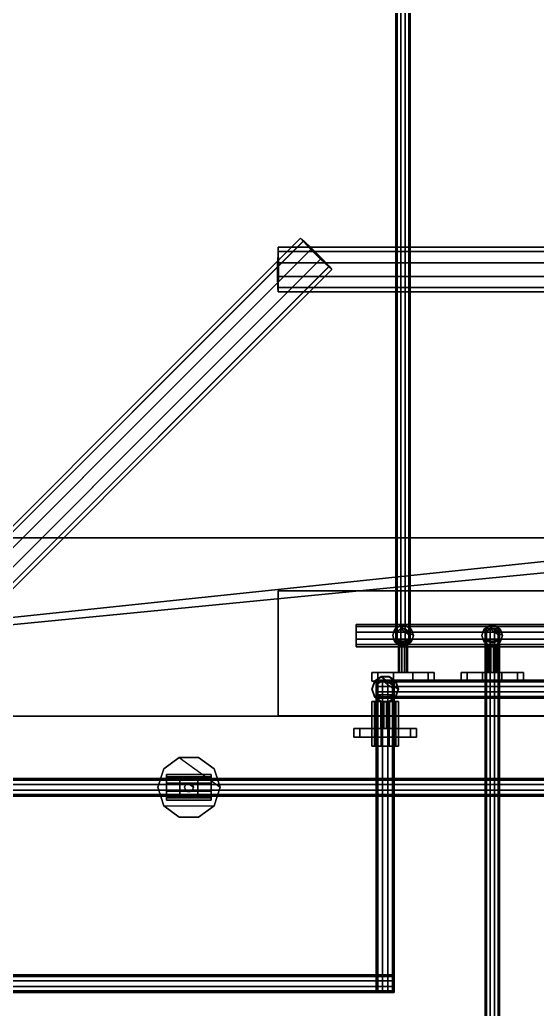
# Model space of a CAD drawing. Header units: millimetres. Extents: x -396 to 23232, y -842 to 31800.
# Drawn here: x 20842 to 21422, y 26371 to 27480 of the extents above; entities that cross this region are included whole.
import ezdxf

# ---------------------------------------------------------------- set-up
doc = ezdxf.new("R2010")
doc.units = ezdxf.units.MM
doc.layers.add('АР_3D_стены', color=8, linetype='Continuous')
for name, color, linetype, true_color in [('ВК_3D_Арматура', 7, 'Continuous', 0xb48c3c), ('ВК_3D_В1', 7, 'Continuous', 0x06b6d4), ('ВК_3D_К1', 7, 'Continuous', 0xc2410c), ('ВК_3D_Оборудование', 7, 'Continuous', 0xe2e8f0), ('ВК_3D_Т3', 7, 'Continuous', 0x16a34a), ('ВК_3D_Т4', 7, 'Continuous', 0x84cc16)]:
    doc.layers.add(name, color=color, linetype=linetype, true_color=true_color)

msp = doc.modelspace()

# ---------------------------------------------------------------- meshes
at = {"layer": 'АР_3D_стены'}
mesh = msp.add_polyface(dxfattribs=at)
corners = [(19782.2, 26599.6), (19632.2, 26599.6), (19632.2, 26699.6), (19632.2, 26699.6, 3000), (19632.2, 26599.6, 3000), (19782.2, 26599.6, 3000), (21832.2, 26899.6), (21832.2, 26699.6), (19782.2, 26699.6), (19782.2, 26699.6, 3000), (21832.2, 26699.6, 3000), (21832.2, 26899.6, 3000), (22832.2, 27349.6), (22832.2, 27299.6), (22556.9, 27299.6), (22556.9, 27299.6, 3000), (22832.2, 27299.6, 3000), (22832.2, 27349.6, 3000), (21682.2, 27064.2), (21682.2, 27349.6), (21832.2, 27349.6), (21832.2, 27349.6, 3000), (21682.2, 27349.6, 3000), (21682.2, 27064.2, 3000), (19632.2, 27449.6), (19782.2, 27449.6), (19782.2, 26899.6), (19782.2, 26899.6, 3000), (19782.2, 27449.6, 3000), (19632.2, 27449.6, 3000), (19632.2, 26716.8), (19632.2, 26716.8, 3000), (22244.7, 27299.6), (22244.7, 27299.6, 3000), (21682.2, 26899.6), (21682.2, 26899.6, 3000), (19632.2, 27064.2), (19632.2, 27064.2, 3000), (19632.2, 26899.6), (19632.2, 26899.6, 3000), (21832.2, 27299.6), (21832.2, 27299.6, 3000)]
mesh.append_faces([[corners[k] for k in face] for face in [(0, 1, 2), (3, 4, 5), (6, 7, 8), (9, 10, 11), (12, 13, 14), (15, 16, 17), (18, 19, 20), (21, 22, 23), (24, 25, 26), (27, 28, 29), (0, 2, 30), (31, 3, 5), (12, 14, 32), (33, 15, 17), (34, 18, 20), (21, 23, 35), (36, 24, 26), (27, 29, 37), (0, 30, 38), (39, 31, 5), (12, 32, 40), (41, 33, 17), (38, 36, 26), (27, 37, 39), (8, 0, 38), (39, 5, 9), (20, 12, 40), (41, 17, 21), (8, 38, 26), (27, 39, 9), (34, 20, 40), (41, 21, 35), (8, 26, 34), (35, 27, 9), (34, 40, 6), (11, 41, 35), (6, 8, 34), (35, 9, 11), (36, 24, 29, 37), (24, 25, 28, 29), (25, 26, 27, 28), (26, 34, 35, 27), (34, 18, 23, 35), (18, 19, 22, 23), (19, 20, 21, 22), (20, 12, 17, 21), (12, 13, 16, 17), (13, 14, 15, 16), (14, 32, 33, 15), (32, 40, 41, 33), (40, 6, 11, 41), (6, 7, 10, 11), (7, 8, 9, 10), (8, 0, 5, 9), (0, 1, 4, 5), (1, 2, 3, 4), (2, 30, 31, 3), (30, 38, 39, 31), (38, 36, 37, 39)]])
at = {"layer": 'ВК_3D_Арматура', "color": 33, "true_color": 0xbf9142}
mesh = msp.add_polyface(dxfattribs=at)
corners = [(21283.6, 26790, 615), (21281.4, 26796.8, 615), (21281.4, 26796.8, 665), (21283.6, 26790, 665), (21275.6, 26801, 615), (21275.6, 26801, 665), (21268.4, 26801, 615), (21268.4, 26801, 665), (21262.6, 26796.8, 615), (21262.6, 26796.8, 665), (21260.4, 26790, 615), (21260.4, 26790, 665), (21262.6, 26783.2, 615), (21262.6, 26783.2, 665), (21268.4, 26779, 615), (21268.4, 26779, 665), (21275.6, 26779, 615), (21275.6, 26779, 665), (21281.4, 26783.2, 615), (21281.4, 26783.2, 665)]
mesh.append_faces([[corners[k] for k in face] for face in [(0, 1, 2, 3), (1, 4, 5, 2), (4, 6, 7, 5), (6, 8, 9, 7), (8, 10, 11, 9), (10, 12, 13, 11), (12, 14, 15, 13), (14, 16, 17, 15), (16, 18, 19, 17), (18, 0, 3, 19), (18, 16, 14, 12), (3, 2, 5, 7)]])
mesh = msp.add_polyface(dxfattribs=at)
corners = [(21383.6, 26790, 615), (21381.4, 26796.8, 615), (21381.4, 26796.8, 665), (21383.6, 26790, 665), (21375.6, 26801, 615), (21375.6, 26801, 665), (21368.4, 26801, 615), (21368.4, 26801, 665), (21362.6, 26796.8, 615), (21362.6, 26796.8, 665), (21360.4, 26790, 615), (21360.4, 26790, 665), (21362.6, 26783.2, 615), (21362.6, 26783.2, 665), (21368.4, 26779, 615), (21368.4, 26779, 665), (21375.6, 26779, 615), (21375.6, 26779, 665), (21381.4, 26783.2, 615), (21381.4, 26783.2, 665)]
mesh.append_faces([[corners[k] for k in face] for face in [(0, 1, 2, 3), (1, 4, 5, 2), (4, 6, 7, 5), (6, 8, 9, 7), (8, 10, 11, 9), (10, 12, 13, 11), (12, 14, 15, 13), (14, 16, 17, 15), (16, 18, 19, 17), (18, 0, 3, 19), (18, 16, 14, 12), (3, 2, 5, 7)]])
mesh = msp.add_polyface(dxfattribs=at)
corners = [(21277, 26778.8, 640), (21276, 26778.8, 642.9), (21276, 26748.8, 642.9), (21277, 26748.8, 640), (21273.5, 26778.8, 644.8), (21273.5, 26748.8, 644.8), (21270.5, 26778.8, 644.8), (21270.5, 26748.8, 644.8), (21268, 26778.8, 642.9), (21268, 26748.8, 642.9), (21267, 26778.8, 640), (21267, 26748.8, 640), (21268, 26778.8, 637.1), (21268, 26748.8, 637.1), (21270.5, 26778.8, 635.2), (21270.5, 26748.8, 635.2), (21273.5, 26778.8, 635.2), (21273.5, 26748.8, 635.2), (21276, 26778.8, 637.1), (21276, 26748.8, 637.1)]
mesh.append_faces([[corners[k] for k in face] for face in [(0, 1, 2, 3), (1, 4, 5, 2), (4, 6, 7, 5), (6, 8, 9, 7), (8, 10, 11, 9), (10, 12, 13, 11), (12, 14, 15, 13), (14, 16, 17, 15), (16, 18, 19, 17), (18, 0, 3, 19), (18, 16, 14, 12), (3, 2, 5, 7)]])
mesh = msp.add_polyface(dxfattribs=at)
corners = [(21377, 26778.8, 640), (21376, 26778.8, 642.9), (21376, 26748.8, 642.9), (21377, 26748.8, 640), (21373.5, 26778.8, 644.8), (21373.5, 26748.8, 644.8), (21370.5, 26778.8, 644.8), (21370.5, 26748.8, 644.8), (21368, 26778.8, 642.9), (21368, 26748.8, 642.9), (21367, 26778.8, 640), (21367, 26748.8, 640), (21368, 26778.8, 637.1), (21368, 26748.8, 637.1), (21370.5, 26778.8, 635.2), (21370.5, 26748.8, 635.2), (21373.5, 26778.8, 635.2), (21373.5, 26748.8, 635.2), (21376, 26778.8, 637.1), (21376, 26748.8, 637.1)]
mesh.append_faces([[corners[k] for k in face] for face in [(0, 1, 2, 3), (1, 4, 5, 2), (4, 6, 7, 5), (6, 8, 9, 7), (8, 10, 11, 9), (10, 12, 13, 11), (12, 14, 15, 13), (14, 16, 17, 15), (16, 18, 19, 17), (18, 0, 3, 19), (18, 16, 14, 12), (3, 2, 5, 7)]])
at = {"layer": 'ВК_3D_Арматура', "color": 132, "true_color": 0x06b6d4}
mesh = msp.add_polyface(dxfattribs=at)
corners = [(21307, 26748.8, 640), (21300.3, 26748.8, 660.6), (21300.3, 26738.8, 660.6), (21307, 26738.8, 640), (21282.8, 26748.8, 673.3), (21282.8, 26738.8, 673.3), (21261.2, 26748.8, 673.3), (21261.2, 26738.8, 673.3), (21243.7, 26748.8, 660.6), (21243.7, 26738.8, 660.6), (21237, 26748.8, 640), (21237, 26738.8, 640), (21243.7, 26748.8, 619.4), (21243.7, 26738.8, 619.4), (21261.2, 26748.8, 606.7), (21261.2, 26738.8, 606.7), (21282.8, 26748.8, 606.7), (21282.8, 26738.8, 606.7), (21300.3, 26748.8, 619.4), (21300.3, 26738.8, 619.4)]
mesh.append_faces([[corners[k] for k in face] for face in [(0, 1, 2, 3), (1, 4, 5, 2), (4, 6, 7, 5), (6, 8, 9, 7), (8, 10, 11, 9), (10, 12, 13, 11), (12, 14, 15, 13), (14, 16, 17, 15), (16, 18, 19, 17), (18, 0, 3, 19), (18, 16, 14, 12), (3, 2, 5, 7)]])
mesh = msp.add_polyface(dxfattribs=at)
corners = [(21407, 26748.8, 640), (21400.3, 26748.8, 660.6), (21400.3, 26738.8, 660.6), (21407, 26738.8, 640), (21382.8, 26748.8, 673.3), (21382.8, 26738.8, 673.3), (21361.2, 26748.8, 673.3), (21361.2, 26738.8, 673.3), (21343.7, 26748.8, 660.6), (21343.7, 26738.8, 660.6), (21337, 26748.8, 640), (21337, 26738.8, 640), (21343.7, 26748.8, 619.4), (21343.7, 26738.8, 619.4), (21361.2, 26748.8, 606.7), (21361.2, 26738.8, 606.7), (21382.8, 26748.8, 606.7), (21382.8, 26738.8, 606.7), (21400.3, 26748.8, 619.4), (21400.3, 26738.8, 619.4)]
mesh.append_faces([[corners[k] for k in face] for face in [(0, 1, 2, 3), (1, 4, 5, 2), (4, 6, 7, 5), (6, 8, 9, 7), (8, 10, 11, 9), (10, 12, 13, 11), (12, 14, 15, 13), (14, 16, 17, 15), (16, 18, 19, 17), (18, 0, 3, 19), (18, 16, 14, 12), (3, 2, 5, 7)]])
at = {"layer": 'ВК_3D_Арматура', "color": 33, "true_color": 0xbf9142}
mesh = msp.add_polyface(dxfattribs=at)
corners = [(21267, 26730, 295), (21264.1, 26738.8, 295), (21264.1, 26738.8, 365), (21267, 26730, 365), (21256.6, 26744.3, 295), (21256.6, 26744.3, 365), (21247.4, 26744.3, 295), (21247.4, 26744.3, 365), (21239.9, 26738.8, 295), (21239.9, 26738.8, 365), (21237, 26730, 295), (21237, 26730, 365), (21239.9, 26721.2, 295), (21239.9, 26721.2, 365), (21247.4, 26715.7, 295), (21247.4, 26715.7, 365), (21256.6, 26715.7, 295), (21256.6, 26715.7, 365), (21264.1, 26721.2, 295), (21264.1, 26721.2, 365)]
mesh.append_faces([[corners[k] for k in face] for face in [(0, 1, 2, 3), (1, 4, 5, 2), (4, 6, 7, 5), (6, 8, 9, 7), (8, 10, 11, 9), (10, 12, 13, 11), (12, 14, 15, 13), (14, 16, 17, 15), (16, 18, 19, 17), (18, 0, 3, 19), (18, 16, 14, 12), (3, 2, 5, 7)]])
mesh = msp.add_polyface(dxfattribs=at)
corners = [(21267, 26730, 230), (21264.1, 26738.8, 230), (21264.1, 26738.8, 280), (21267, 26730, 280), (21256.6, 26744.3, 230), (21256.6, 26744.3, 280), (21247.4, 26744.3, 230), (21247.4, 26744.3, 280), (21239.9, 26738.8, 230), (21239.9, 26738.8, 280), (21237, 26730, 230), (21237, 26730, 280), (21239.9, 26721.2, 230), (21239.9, 26721.2, 280), (21247.4, 26715.7, 230), (21247.4, 26715.7, 280), (21256.6, 26715.7, 230), (21256.6, 26715.7, 280), (21264.1, 26721.2, 230), (21264.1, 26721.2, 280)]
mesh.append_faces([[corners[k] for k in face] for face in [(0, 1, 2, 3), (1, 4, 5, 2), (4, 6, 7, 5), (6, 8, 9, 7), (8, 10, 11, 9), (10, 12, 13, 11), (12, 14, 15, 13), (14, 16, 17, 15), (16, 18, 19, 17), (18, 0, 3, 19), (18, 16, 14, 12), (3, 2, 5, 7)]])
mesh = msp.add_polyface(dxfattribs=at)
corners = [(21266.5, 26730, 395), (21263.7, 26738.5, 395), (21263.7, 26738.5, 445), (21266.5, 26730, 445), (21256.5, 26743.8, 395), (21256.5, 26743.8, 445), (21247.5, 26743.8, 395), (21247.5, 26743.8, 445), (21240.3, 26738.5, 395), (21240.3, 26738.5, 445), (21237.5, 26730, 395), (21237.5, 26730, 445), (21240.3, 26721.5, 395), (21240.3, 26721.5, 445), (21247.5, 26716.2, 395), (21247.5, 26716.2, 445), (21256.5, 26716.2, 395), (21256.5, 26716.2, 445), (21263.7, 26721.5, 395), (21263.7, 26721.5, 445)]
mesh.append_faces([[corners[k] for k in face] for face in [(0, 1, 2, 3), (1, 4, 5, 2), (4, 6, 7, 5), (6, 8, 9, 7), (8, 10, 11, 9), (10, 12, 13, 11), (12, 14, 15, 13), (14, 16, 17, 15), (16, 18, 19, 17), (18, 0, 3, 19), (18, 16, 14, 12), (3, 2, 5, 7)]])
at = {"layer": 'ВК_3D_Арматура', "color": 150, "true_color": 0x3b82f6}
mesh = msp.add_polyface(dxfattribs=at)
corners = [(21267, 26716, 330), (21264.1, 26716, 338.8), (21264.1, 26666, 338.8), (21267, 26666, 330), (21256.6, 26716, 344.3), (21256.6, 26666, 344.3), (21247.4, 26716, 344.3), (21247.4, 26666, 344.3), (21239.9, 26716, 338.8), (21239.9, 26666, 338.8), (21237, 26716, 330), (21237, 26666, 330), (21239.9, 26716, 321.2), (21239.9, 26666, 321.2), (21247.4, 26716, 315.7), (21247.4, 26666, 315.7), (21256.6, 26716, 315.7), (21256.6, 26666, 315.7), (21264.1, 26716, 321.2), (21264.1, 26666, 321.2)]
mesh.append_faces([[corners[k] for k in face] for face in [(0, 1, 2, 3), (1, 4, 5, 2), (4, 6, 7, 5), (6, 8, 9, 7), (8, 10, 11, 9), (10, 12, 13, 11), (12, 14, 15, 13), (14, 16, 17, 15), (16, 18, 19, 17), (18, 0, 3, 19), (18, 16, 14, 12), (3, 2, 5, 7)]])
at = {"layer": 'ВК_3D_Арматура', "color": 33, "true_color": 0xbf9142}
mesh = msp.add_polyface(dxfattribs=at)
corners = [(21257, 26716, 420), (21256, 26716, 422.9), (21256, 26686, 422.9), (21257, 26686, 420), (21253.5, 26716, 424.8), (21253.5, 26686, 424.8), (21250.5, 26716, 424.8), (21250.5, 26686, 424.8), (21248, 26716, 422.9), (21248, 26686, 422.9), (21247, 26716, 420), (21247, 26686, 420), (21248, 26716, 417.1), (21248, 26686, 417.1), (21250.5, 26716, 415.2), (21250.5, 26686, 415.2), (21253.5, 26716, 415.2), (21253.5, 26686, 415.2), (21256, 26716, 417.1), (21256, 26686, 417.1)]
mesh.append_faces([[corners[k] for k in face] for face in [(0, 1, 2, 3), (1, 4, 5, 2), (4, 6, 7, 5), (6, 8, 9, 7), (8, 10, 11, 9), (10, 12, 13, 11), (12, 14, 15, 13), (14, 16, 17, 15), (16, 18, 19, 17), (18, 0, 3, 19), (18, 16, 14, 12), (3, 2, 5, 7)]])
at = {"layer": 'ВК_3D_Арматура', "color": 62, "true_color": 0x84cc16}
mesh = msp.add_polyface(dxfattribs=at)
corners = [(21287, 26686, 420), (21280.3, 26686, 440.6), (21280.3, 26676, 440.6), (21287, 26676, 420), (21262.8, 26686, 453.3), (21262.8, 26676, 453.3), (21241.2, 26686, 453.3), (21241.2, 26676, 453.3), (21223.7, 26686, 440.6), (21223.7, 26676, 440.6), (21217, 26686, 420), (21217, 26676, 420), (21223.7, 26686, 399.4), (21223.7, 26676, 399.4), (21241.2, 26686, 386.7), (21241.2, 26676, 386.7), (21262.8, 26686, 386.7), (21262.8, 26676, 386.7), (21280.3, 26686, 399.4), (21280.3, 26676, 399.4)]
mesh.append_faces([[corners[k] for k in face] for face in [(0, 1, 2, 3), (1, 4, 5, 2), (4, 6, 7, 5), (6, 8, 9, 7), (8, 10, 11, 9), (10, 12, 13, 11), (12, 14, 15, 13), (14, 16, 17, 15), (16, 18, 19, 17), (18, 0, 3, 19), (18, 16, 14, 12), (3, 2, 5, 7)]])
mesh = msp.add_polyface(dxfattribs=at)
corners = [(21067, 26620, 294), (21060.3, 26640.6, 294), (21060.3, 26640.6, 304), (21067, 26620, 304), (21042.8, 26653.3, 294), (21042.8, 26653.3, 304), (21021.2, 26653.3, 294), (21021.2, 26653.3, 304), (21003.7, 26640.6, 294), (21003.7, 26640.6, 304), (20997, 26620, 294), (20997, 26620, 304), (21003.7, 26599.4, 294), (21003.7, 26599.4, 304), (21021.2, 26586.7, 294), (21021.2, 26586.7, 304), (21042.8, 26586.7, 294), (21042.8, 26586.7, 304), (21060.3, 26599.4, 294), (21060.3, 26599.4, 304)]
mesh.append_faces([[corners[k] for k in face] for face in [(0, 1, 2, 3), (1, 4, 5, 2), (4, 6, 7, 5), (6, 8, 9, 7), (8, 10, 11, 9), (10, 12, 13, 11), (12, 14, 15, 13), (14, 16, 17, 15), (16, 18, 19, 17), (18, 0, 3, 19), (18, 16, 14, 12), (3, 2, 5, 7)]])
at = {"layer": 'ВК_3D_Арматура', "color": 33, "true_color": 0xbf9142}
mesh = msp.add_polyface(dxfattribs=at)
corners = [(21007, 26634.5, 250), (21007, 26631.7, 258.5), (21057, 26631.7, 258.5), (21057, 26634.5, 250), (21007, 26624.5, 263.8), (21057, 26624.5, 263.8), (21007, 26615.5, 263.8), (21057, 26615.5, 263.8), (21007, 26608.3, 258.5), (21057, 26608.3, 258.5), (21007, 26605.5, 250), (21057, 26605.5, 250), (21007, 26608.3, 241.5), (21057, 26608.3, 241.5), (21007, 26615.5, 236.2), (21057, 26615.5, 236.2), (21007, 26624.5, 236.2), (21057, 26624.5, 236.2), (21007, 26631.7, 241.5), (21057, 26631.7, 241.5)]
mesh.append_faces([[corners[k] for k in face] for face in [(0, 1, 2, 3), (1, 4, 5, 2), (4, 6, 7, 5), (6, 8, 9, 7), (8, 10, 11, 9), (10, 12, 13, 11), (12, 14, 15, 13), (14, 16, 17, 15), (16, 18, 19, 17), (18, 0, 3, 19), (18, 16, 14, 12), (3, 2, 5, 7)]])
mesh = msp.add_polyface(dxfattribs=at)
corners = [(21037, 26620, 264), (21036, 26622.9, 264), (21036, 26622.9, 294), (21037, 26620, 294), (21033.5, 26624.8, 264), (21033.5, 26624.8, 294), (21030.5, 26624.8, 264), (21030.5, 26624.8, 294), (21028, 26622.9, 264), (21028, 26622.9, 294), (21027, 26620, 264), (21027, 26620, 294), (21028, 26617.1, 264), (21028, 26617.1, 294), (21030.5, 26615.2, 264), (21030.5, 26615.2, 294), (21033.5, 26615.2, 264), (21033.5, 26615.2, 294), (21036, 26617.1, 264), (21036, 26617.1, 294)]
mesh.append_faces([[corners[k] for k in face] for face in [(0, 1, 2, 3), (1, 4, 5, 2), (4, 6, 7, 5), (6, 8, 9, 7), (8, 10, 11, 9), (10, 12, 13, 11), (12, 14, 15, 13), (14, 16, 17, 15), (16, 18, 19, 17), (18, 0, 3, 19), (18, 16, 14, 12), (3, 2, 5, 7)]])
at = {"layer": 'ВК_3D_В1'}
mesh = msp.add_polyface(dxfattribs=at)
corners = [(21264, 26782, -230), (21265.5, 26782, -225.3), (21265.5, 27628, -225.3), (21264, 27628, -230), (21269.5, 26782, -222.4), (21269.5, 27628, -222.4), (21274.5, 26782, -222.4), (21274.5, 27628, -222.4), (21278.5, 26782, -225.3), (21278.5, 27628, -225.3), (21280, 26782, -230), (21280, 27628, -230), (21278.5, 26782, -234.7), (21278.5, 27628, -234.7), (21274.5, 26782, -237.6), (21274.5, 27628, -237.6), (21269.5, 26782, -237.6), (21269.5, 27628, -237.6), (21265.5, 26782, -234.7), (21265.5, 27628, -234.7)]
mesh.append_faces([[corners[k] for k in face] for face in [(0, 1, 2, 3), (1, 4, 5, 2), (4, 6, 7, 5), (6, 8, 9, 7), (8, 10, 11, 9), (10, 12, 13, 11), (12, 14, 15, 13), (14, 16, 17, 15), (16, 18, 19, 17), (18, 0, 3, 19), (18, 16, 14, 12), (3, 2, 5, 7)]])
mesh = msp.add_polyface(dxfattribs=at)
corners = [(21704.5, 26777.5, 720), (21704.5, 26779.9, 727.3), (21219.5, 26779.9, 727.3), (21219.5, 26777.5, 720), (21704.5, 26786.1, 731.9), (21219.5, 26786.1, 731.9), (21704.5, 26793.9, 731.9), (21219.5, 26793.9, 731.9), (21704.5, 26800.1, 727.3), (21219.5, 26800.1, 727.3), (21704.5, 26802.5, 720), (21219.5, 26802.5, 720), (21704.5, 26800.1, 712.7), (21219.5, 26800.1, 712.7), (21704.5, 26793.9, 708.1), (21219.5, 26793.9, 708.1), (21704.5, 26786.1, 708.1), (21219.5, 26786.1, 708.1), (21704.5, 26779.9, 712.7), (21219.5, 26779.9, 712.7)]
mesh.append_faces([[corners[k] for k in face] for face in [(0, 1, 2, 3), (1, 4, 5, 2), (4, 6, 7, 5), (6, 8, 9, 7), (8, 10, 11, 9), (10, 12, 13, 11), (12, 14, 15, 13), (14, 16, 17, 15), (16, 18, 19, 17), (18, 0, 3, 19), (18, 16, 14, 12), (3, 2, 5, 7)]])
mesh = msp.add_polyface(dxfattribs=at)
corners = [(21280, 26790, 728), (21278.5, 26794.7, 728), (21278.5, 26794.7, -238), (21280, 26790, -238), (21274.5, 26797.6, 728), (21274.5, 26797.6, -238), (21269.5, 26797.6, 728), (21269.5, 26797.6, -238), (21265.5, 26794.7, 728), (21265.5, 26794.7, -238), (21264, 26790, 728), (21264, 26790, -238), (21265.5, 26785.3, 728), (21265.5, 26785.3, -238), (21269.5, 26782.4, 728), (21269.5, 26782.4, -238), (21274.5, 26782.4, 728), (21274.5, 26782.4, -238), (21278.5, 26785.3, 728), (21278.5, 26785.3, -238)]
mesh.append_faces([[corners[k] for k in face] for face in [(0, 1, 2, 3), (1, 4, 5, 2), (4, 6, 7, 5), (6, 8, 9, 7), (8, 10, 11, 9), (10, 12, 13, 11), (12, 14, 15, 13), (14, 16, 17, 15), (16, 18, 19, 17), (18, 0, 3, 19), (18, 16, 14, 12), (3, 2, 5, 7)]])
mesh = msp.add_polyface(dxfattribs=at)
corners = [(21380, 26798, -230), (21378.5, 26798, -225.3), (21378.5, 26042, -225.3), (21380, 26042, -230), (21374.5, 26798, -222.4), (21374.5, 26042, -222.4), (21369.5, 26798, -222.4), (21369.5, 26042, -222.4), (21365.5, 26798, -225.3), (21365.5, 26042, -225.3), (21364, 26798, -230), (21364, 26042, -230), (21365.5, 26798, -234.7), (21365.5, 26042, -234.7), (21369.5, 26798, -237.6), (21369.5, 26042, -237.6), (21374.5, 26798, -237.6), (21374.5, 26042, -237.6), (21378.5, 26798, -234.7), (21378.5, 26042, -234.7)]
mesh.append_faces([[corners[k] for k in face] for face in [(0, 1, 2, 3), (1, 4, 5, 2), (4, 6, 7, 5), (6, 8, 9, 7), (8, 10, 11, 9), (10, 12, 13, 11), (12, 14, 15, 13), (14, 16, 17, 15), (16, 18, 19, 17), (18, 0, 3, 19), (18, 16, 14, 12), (3, 2, 5, 7)]])
mesh = msp.add_polyface(dxfattribs=at)
corners = [(21380, 26790, 728), (21378.5, 26794.7, 728), (21378.5, 26794.7, -238), (21380, 26790, -238), (21374.5, 26797.6, 728), (21374.5, 26797.6, -238), (21369.5, 26797.6, 728), (21369.5, 26797.6, -238), (21365.5, 26794.7, 728), (21365.5, 26794.7, -238), (21364, 26790, 728), (21364, 26790, -238), (21365.5, 26785.3, 728), (21365.5, 26785.3, -238), (21369.5, 26782.4, 728), (21369.5, 26782.4, -238), (21374.5, 26782.4, 728), (21374.5, 26782.4, -238), (21378.5, 26785.3, 728), (21378.5, 26785.3, -238)]
mesh.append_faces([[corners[k] for k in face] for face in [(0, 1, 2, 3), (1, 4, 5, 2), (4, 6, 7, 5), (6, 8, 9, 7), (8, 10, 11, 9), (10, 12, 13, 11), (12, 14, 15, 13), (14, 16, 17, 15), (16, 18, 19, 17), (18, 0, 3, 19), (18, 16, 14, 12), (3, 2, 5, 7)]])
at = {"layer": 'ВК_3D_К1'}
mesh = msp.add_polyface(dxfattribs=at)
corners = [(21192.3, 27200, -558.2), (21188.7, 27203.1, -543.6), (19653.3, 25667.7, -608.8), (19657, 25664.7, -623.5), (21179.6, 27211.7, -534.5), (19644.3, 25676.4, -599.7), (21168.7, 27222.6, -534.5), (19633.4, 25687.3, -599.7), (21160.1, 27231.7, -543.6), (19624.7, 25696.3, -608.8), (21157, 27235.3, -558.2), (19621.7, 25700, -623.5), (21160.7, 27232.3, -572.9), (19625.3, 25696.9, -638.1), (21169.7, 27223.6, -582), (19634.4, 25688.3, -647.2), (21180.6, 27212.7, -582), (19645.3, 25677.4, -647.2), (21189.3, 27203.7, -572.9), (19653.9, 25668.3, -638.1)]
mesh.append_faces([[corners[k] for k in face] for face in [(0, 1, 2, 3), (1, 4, 5, 2), (4, 6, 7, 5), (6, 8, 9, 7), (8, 10, 11, 9), (10, 12, 13, 11), (12, 14, 15, 13), (14, 16, 17, 15), (16, 18, 19, 17), (18, 0, 3, 19), (18, 16, 14, 12), (3, 2, 5, 7)]])
mesh = msp.add_polyface(dxfattribs=at)
corners = [(21957, 27175, -535.1), (21956.5, 27179.8, -520.4), (21131.6, 27179.8, -545.1), (21132, 27175, -559.7), (21956.3, 27192.3, -511.3), (21131.3, 27192.3, -536), (21956.3, 27207.7, -511.3), (21131.3, 27207.7, -536), (21956.5, 27220.2, -520.4), (21131.6, 27220.2, -545.1), (21957, 27225, -535.1), (21132, 27225, -559.7), (21957.4, 27220.2, -549.7), (21132.5, 27220.2, -574.4), (21957.7, 27207.7, -558.8), (21132.7, 27207.7, -583.5), (21957.7, 27192.3, -558.8), (21132.7, 27192.3, -583.5), (21957.4, 27179.8, -549.7), (21132.5, 27179.8, -574.4)]
mesh.append_faces([[corners[k] for k in face] for face in [(0, 1, 2, 3), (1, 4, 5, 2), (4, 6, 7, 5), (6, 8, 9, 7), (8, 10, 11, 9), (10, 12, 13, 11), (12, 14, 15, 13), (14, 16, 17, 15), (16, 18, 19, 17), (18, 0, 3, 19), (18, 16, 14, 12), (3, 2, 5, 7)]])
at = {"layer": 'ВК_3D_Оборудование', "color": 254, "true_color": 0xe2e8f0}
mesh = msp.add_polyface(dxfattribs=at)
corners = [(21132, 26700, 300), (21132, 26840, 300), (21832, 26840, 300), (21832, 26700, 300), (21132, 26700, 900), (21832, 26700, 900), (21832, 26840, 900), (21132, 26840, 900)]
mesh.append_faces([[corners[k] for k in face] for face in [(0, 1, 2, 3), (4, 5, 6, 7), (0, 3, 5, 4), (3, 2, 6, 5), (2, 1, 7, 6), (1, 0, 4, 7)]])
at = {"layer": 'ВК_3D_Т3'}
mesh = msp.add_polyface(dxfattribs=at)
corners = [(21802, 26720, 500), (21802, 26721.9, 505.9), (21242, 26721.9, 505.9), (21242, 26720, 500), (21802, 26726.9, 509.5), (21242, 26726.9, 509.5), (21802, 26733.1, 509.5), (21242, 26733.1, 509.5), (21802, 26738.1, 505.9), (21242, 26738.1, 505.9), (21802, 26740, 500), (21242, 26740, 500), (21802, 26738.1, 494.1), (21242, 26738.1, 494.1), (21802, 26733.1, 490.5), (21242, 26733.1, 490.5), (21802, 26726.9, 490.5), (21242, 26726.9, 490.5), (21802, 26721.9, 494.1), (21242, 26721.9, 494.1)]
mesh.append_faces([[corners[k] for k in face] for face in [(0, 1, 2, 3), (1, 4, 5, 2), (4, 6, 7, 5), (6, 8, 9, 7), (8, 10, 11, 9), (10, 12, 13, 11), (12, 14, 15, 13), (14, 16, 17, 15), (16, 18, 19, 17), (18, 0, 3, 19), (18, 16, 14, 12), (3, 2, 5, 7)]])
at = {"layer": 'ВК_3D_Т4'}
mesh = msp.add_polyface(dxfattribs=at)
corners = [(21262, 26740, -175), (21260.1, 26740, -169.1), (21260.1, 26390, -169.1), (21262, 26390, -175), (21255.1, 26740, -165.5), (21255.1, 26390, -165.5), (21248.9, 26740, -165.5), (21248.9, 26390, -165.5), (21243.9, 26740, -169.1), (21243.9, 26390, -169.1), (21242, 26740, -175), (21242, 26390, -175), (21243.9, 26740, -180.9), (21243.9, 26390, -180.9), (21248.9, 26740, -184.5), (21248.9, 26390, -184.5), (21255.1, 26740, -184.5), (21255.1, 26390, -184.5), (21260.1, 26740, -180.9), (21260.1, 26390, -180.9)]
mesh.append_faces([[corners[k] for k in face] for face in [(0, 1, 2, 3), (1, 4, 5, 2), (4, 6, 7, 5), (6, 8, 9, 7), (8, 10, 11, 9), (10, 12, 13, 11), (12, 14, 15, 13), (14, 16, 17, 15), (16, 18, 19, 17), (18, 0, 3, 19), (18, 16, 14, 12), (3, 2, 5, 7)]])
mesh = msp.add_polyface(dxfattribs=at)
corners = [(21262, 26730, 510), (21260.1, 26735.9, 510), (21260.1, 26735.9, -185), (21262, 26730, -185), (21255.1, 26739.5, 510), (21255.1, 26739.5, -185), (21248.9, 26739.5, 510), (21248.9, 26739.5, -185), (21243.9, 26735.9, 510), (21243.9, 26735.9, -185), (21242, 26730, 510), (21242, 26730, -185), (21243.9, 26724.1, 510), (21243.9, 26724.1, -185), (21248.9, 26720.5, 510), (21248.9, 26720.5, -185), (21255.1, 26720.5, 510), (21255.1, 26720.5, -185), (21260.1, 26724.1, 510), (21260.1, 26724.1, -185)]
mesh.append_faces([[corners[k] for k in face] for face in [(0, 1, 2, 3), (1, 4, 5, 2), (4, 6, 7, 5), (6, 8, 9, 7), (8, 10, 11, 9), (10, 12, 13, 11), (12, 14, 15, 13), (14, 16, 17, 15), (16, 18, 19, 17), (18, 0, 3, 19), (18, 16, 14, 12), (3, 2, 5, 7)]])
mesh = msp.add_polyface(dxfattribs=at)
corners = [(20622, 26630, 250), (20622, 26628.1, 255.9), (21042, 26628.1, 255.9), (21042, 26630, 250), (20622, 26623.1, 259.5), (21042, 26623.1, 259.5), (20622, 26616.9, 259.5), (21042, 26616.9, 259.5), (20622, 26611.9, 255.9), (21042, 26611.9, 255.9), (20622, 26610, 250), (21042, 26610, 250), (20622, 26611.9, 244.1), (21042, 26611.9, 244.1), (20622, 26616.9, 240.5), (21042, 26616.9, 240.5), (20622, 26623.1, 240.5), (21042, 26623.1, 240.5), (20622, 26628.1, 244.1), (21042, 26628.1, 244.1)]
mesh.append_faces([[corners[k] for k in face] for face in [(0, 1, 2, 3), (1, 4, 5, 2), (4, 6, 7, 5), (6, 8, 9, 7), (8, 10, 11, 9), (10, 12, 13, 11), (12, 14, 15, 13), (14, 16, 17, 15), (16, 18, 19, 17), (18, 0, 3, 19), (18, 16, 14, 12), (3, 2, 5, 7)]])
mesh = msp.add_polyface(dxfattribs=at)
corners = [(21022, 26630, 250), (21022, 26628.1, 255.9), (21862, 26628.1, 255.9), (21862, 26630, 250), (21022, 26623.1, 259.5), (21862, 26623.1, 259.5), (21022, 26616.9, 259.5), (21862, 26616.9, 259.5), (21022, 26611.9, 255.9), (21862, 26611.9, 255.9), (21022, 26610, 250), (21862, 26610, 250), (21022, 26611.9, 244.1), (21862, 26611.9, 244.1), (21022, 26616.9, 240.5), (21862, 26616.9, 240.5), (21022, 26623.1, 240.5), (21862, 26623.1, 240.5), (21022, 26628.1, 244.1), (21862, 26628.1, 244.1)]
mesh.append_faces([[corners[k] for k in face] for face in [(0, 1, 2, 3), (1, 4, 5, 2), (4, 6, 7, 5), (6, 8, 9, 7), (8, 10, 11, 9), (10, 12, 13, 11), (12, 14, 15, 13), (14, 16, 17, 15), (16, 18, 19, 17), (18, 0, 3, 19), (18, 16, 14, 12), (3, 2, 5, 7)]])
mesh = msp.add_polyface(dxfattribs=at)
corners = [(21262, 26390, -175), (21262, 26391.9, -169.1), (19872, 26391.9, -169.1), (19872, 26390, -175), (21262, 26396.9, -165.5), (19872, 26396.9, -165.5), (21262, 26403.1, -165.5), (19872, 26403.1, -165.5), (21262, 26408.1, -169.1), (19872, 26408.1, -169.1), (21262, 26410, -175), (19872, 26410, -175), (21262, 26408.1, -180.9), (19872, 26408.1, -180.9), (21262, 26403.1, -184.5), (19872, 26403.1, -184.5), (21262, 26396.9, -184.5), (19872, 26396.9, -184.5), (21262, 26391.9, -180.9), (19872, 26391.9, -180.9)]
mesh.append_faces([[corners[k] for k in face] for face in [(0, 1, 2, 3), (1, 4, 5, 2), (4, 6, 7, 5), (6, 8, 9, 7), (8, 10, 11, 9), (10, 12, 13, 11), (12, 14, 15, 13), (14, 16, 17, 15), (16, 18, 19, 17), (18, 0, 3, 19), (18, 16, 14, 12), (3, 2, 5, 7)]])

doc.saveas('drawing.dxf')
